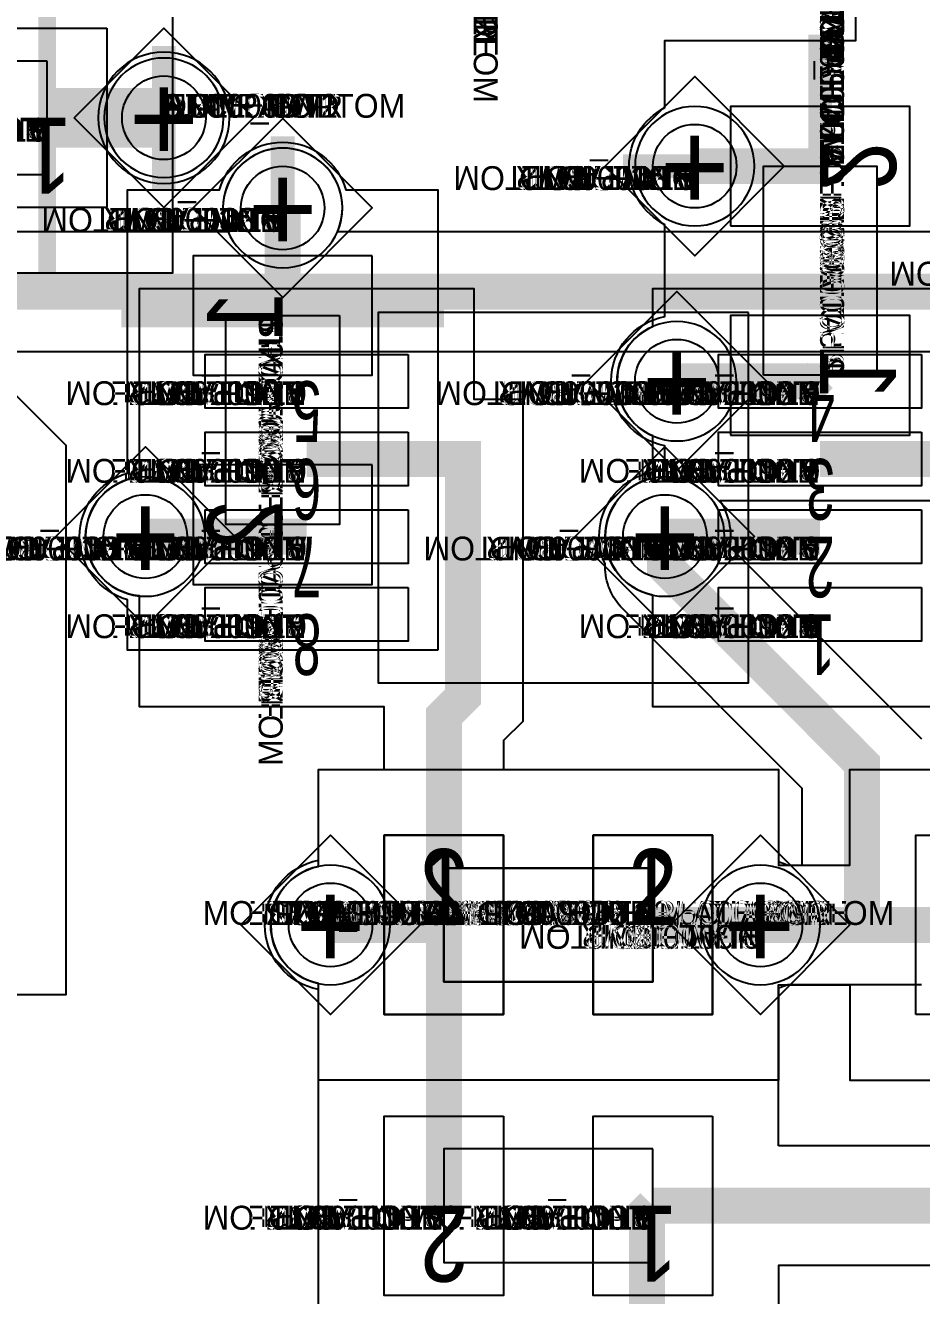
# Model space of a CAD drawing. Extents: x 0 to 323, y 0 to 320.
# Drawn here: x 132.11 to 139.61, y 171.4 to 182.03 of the extents above; entities that cross this region are included whole.
import ezdxf
from ezdxf.enums import TextEntityAlignment as Align

# ---------------------------------------------------------------- set-up
doc = ezdxf.new("R2010")
doc.units = 0
doc.header["$MEASUREMENT"] = 0
doc.layers.get('0').update_dxf_attribs({"linetype": 'CONTINUOUS'})
for name, color, linetype in [('CDN_FIGURES', 7, 'CONTINUOUS'), ('ETCH_BOTTOM', 7, 'CONTINUOUS'), ('ETCH_GND', 3, 'CONTINUOUS'), ('ETCH_INT1', 4, 'CONTINUOUS'), ('ETCH_INT2', 5, 'CONTINUOUS'), ('ETCH_PWR', 6, 'CONTINUOUS'), ('ETCH_TOP', 2, 'CONTINUOUS'), ('MANUFACTURING_NCLEGEND-1-6', 8, 'CONTINUOUS'), ('PACKAGE_GEOMETRY_ASSEMBLY_TOP', 11, 'CONTINUOUS'), ('PACKAGE_GEOMETRY_PIN_NUMBER', 9, 'CONTINUOUS')]:
    doc.layers.add(name, color=color, linetype=linetype)

# ---------------------------------------------------------------- blocks, each defined once
blk = doc.blocks.new('PAD_INFO')
for tag in ['SHAPE_TYPE', 'PAD_HEIGHT', 'PAD_LAYER', 'PAD_TYPE', 'PAD_WIDTH']:
    blk.add_attdef(tag, (0, 0), '', height=0.2)
at = {"flags": 2}
blk.add_attdef('CDN_TYPE', (0, 0), '', height=0.2, dxfattribs=at)
blk = doc.blocks.new('DRILL_INFO')
at = {"flags": 2}
blk.add_attdef('CDN_TYPE', (0, 0), '', height=0.2, dxfattribs=at)
for tag in ['FSHAPE', 'FCHAR', 'DRILL_HEIGHT', 'DIAMETER', 'PLATED', 'DRILL_WIDTH']:
    blk.add_attdef(tag, (0, 0), '', height=0.2)
blk = doc.blocks.new('VIA0700X0300')
at = {"layer": 'ETCH_BOTTOM'}
blk.add_circle((0, 0), 0.35, dxfattribs=at)
at = {"layer": 'ETCH_GND'}
blk.add_circle((0, 0), 0.35, dxfattribs=at)
at = {"layer": 'ETCH_INT1'}
blk.add_circle((0, 0), 0.35, dxfattribs=at)
at = {"layer": 'ETCH_INT2'}
blk.add_circle((0, 0), 0.35, dxfattribs=at)
at = {"layer": 'ETCH_PWR'}
blk.add_circle((0, 0), 0.35, dxfattribs=at)
at = {"layer": 'ETCH_TOP'}
blk.add_circle((0, 0), 0.35, dxfattribs=at)
ref = blk.add_blockref('PAD_INFO', (0, 0))
ref.add_attrib('PAD_LAYER', 'ETCH_TOP', (0, 0), dxfattribs={"height": 0.2})
ref.add_attrib('SHAPE_TYPE', 'NULL', (0, 0), dxfattribs={"height": 0.2})
ref.add_attrib('PAD_TYPE', 'ANTIPAD', (0, 0), dxfattribs={"height": 0.2})
ref.add_attrib('PAD_WIDTH', '0.000000', (0, 0), dxfattribs={"height": 0.2})
ref.add_attrib('PAD_HEIGHT', '0.000000', (0, 0), dxfattribs={"height": 0.2})
ref = blk.add_blockref('PAD_INFO', (0, 0))
ref.add_attrib('PAD_LAYER', 'ETCH_GND', (0, 0), dxfattribs={"height": 0.2})
ref.add_attrib('SHAPE_TYPE', 'NULL', (0, 0), dxfattribs={"height": 0.2})
ref.add_attrib('PAD_TYPE', 'ANTIPAD', (0, 0), dxfattribs={"height": 0.2})
ref.add_attrib('PAD_WIDTH', '0.000000', (0, 0), dxfattribs={"height": 0.2})
ref.add_attrib('PAD_HEIGHT', '0.000000', (0, 0), dxfattribs={"height": 0.2})
ref = blk.add_blockref('PAD_INFO', (0, 0))
ref.add_attrib('PAD_LAYER', 'ETCH_INT1', (0, 0), dxfattribs={"height": 0.2})
ref.add_attrib('SHAPE_TYPE', 'NULL', (0, 0), dxfattribs={"height": 0.2})
ref.add_attrib('PAD_TYPE', 'ANTIPAD', (0, 0), dxfattribs={"height": 0.2})
ref.add_attrib('PAD_WIDTH', '0.000000', (0, 0), dxfattribs={"height": 0.2})
ref.add_attrib('PAD_HEIGHT', '0.000000', (0, 0), dxfattribs={"height": 0.2})
ref = blk.add_blockref('PAD_INFO', (0, 0))
ref.add_attrib('PAD_LAYER', 'ETCH_INT2', (0, 0), dxfattribs={"height": 0.2})
ref.add_attrib('SHAPE_TYPE', 'NULL', (0, 0), dxfattribs={"height": 0.2})
ref.add_attrib('PAD_TYPE', 'ANTIPAD', (0, 0), dxfattribs={"height": 0.2})
ref.add_attrib('PAD_WIDTH', '0.000000', (0, 0), dxfattribs={"height": 0.2})
ref.add_attrib('PAD_HEIGHT', '0.000000', (0, 0), dxfattribs={"height": 0.2})
ref = blk.add_blockref('PAD_INFO', (0, 0))
ref.add_attrib('PAD_LAYER', 'ETCH_PWR', (0, 0), dxfattribs={"height": 0.2})
ref.add_attrib('SHAPE_TYPE', 'NULL', (0, 0), dxfattribs={"height": 0.2})
ref.add_attrib('PAD_TYPE', 'ANTIPAD', (0, 0), dxfattribs={"height": 0.2})
ref.add_attrib('PAD_WIDTH', '0.000000', (0, 0), dxfattribs={"height": 0.2})
ref.add_attrib('PAD_HEIGHT', '0.000000', (0, 0), dxfattribs={"height": 0.2})
ref = blk.add_blockref('PAD_INFO', (0, 0))
ref.add_attrib('PAD_LAYER', 'ETCH_BOTTOM', (0, 0), dxfattribs={"height": 0.2})
ref.add_attrib('SHAPE_TYPE', 'NULL', (0, 0), dxfattribs={"height": 0.2})
ref.add_attrib('PAD_TYPE', 'ANTIPAD', (0, 0), dxfattribs={"height": 0.2})
ref.add_attrib('PAD_WIDTH', '0.000000', (0, 0), dxfattribs={"height": 0.2})
ref.add_attrib('PAD_HEIGHT', '0.000000', (0, 0), dxfattribs={"height": 0.2})
ref = blk.add_blockref('PAD_INFO', (0, 0))
ref.add_attrib('PAD_LAYER', 'ETCH_TOP', (0, 0), dxfattribs={"height": 0.2})
ref.add_attrib('SHAPE_TYPE', 'NULL', (0, 0), dxfattribs={"height": 0.2})
ref.add_attrib('PAD_TYPE', 'THERMAL', (0, 0), dxfattribs={"height": 0.2})
ref.add_attrib('PAD_WIDTH', '0.000000', (0, 0), dxfattribs={"height": 0.2})
ref.add_attrib('PAD_HEIGHT', '0.000000', (0, 0), dxfattribs={"height": 0.2})
ref = blk.add_blockref('PAD_INFO', (0, 0))
ref.add_attrib('PAD_LAYER', 'ETCH_GND', (0, 0), dxfattribs={"height": 0.2})
ref.add_attrib('SHAPE_TYPE', 'NULL', (0, 0), dxfattribs={"height": 0.2})
ref.add_attrib('PAD_TYPE', 'THERMAL', (0, 0), dxfattribs={"height": 0.2})
ref.add_attrib('PAD_WIDTH', '0.000000', (0, 0), dxfattribs={"height": 0.2})
ref.add_attrib('PAD_HEIGHT', '0.000000', (0, 0), dxfattribs={"height": 0.2})
ref = blk.add_blockref('PAD_INFO', (0, 0))
ref.add_attrib('PAD_LAYER', 'ETCH_INT1', (0, 0), dxfattribs={"height": 0.2})
ref.add_attrib('SHAPE_TYPE', 'NULL', (0, 0), dxfattribs={"height": 0.2})
ref.add_attrib('PAD_TYPE', 'THERMAL', (0, 0), dxfattribs={"height": 0.2})
ref.add_attrib('PAD_WIDTH', '0.000000', (0, 0), dxfattribs={"height": 0.2})
ref.add_attrib('PAD_HEIGHT', '0.000000', (0, 0), dxfattribs={"height": 0.2})
ref = blk.add_blockref('PAD_INFO', (0, 0))
ref.add_attrib('PAD_LAYER', 'ETCH_INT2', (0, 0), dxfattribs={"height": 0.2})
ref.add_attrib('SHAPE_TYPE', 'NULL', (0, 0), dxfattribs={"height": 0.2})
ref.add_attrib('PAD_TYPE', 'THERMAL', (0, 0), dxfattribs={"height": 0.2})
ref.add_attrib('PAD_WIDTH', '0.000000', (0, 0), dxfattribs={"height": 0.2})
ref.add_attrib('PAD_HEIGHT', '0.000000', (0, 0), dxfattribs={"height": 0.2})
ref = blk.add_blockref('PAD_INFO', (0, 0))
ref.add_attrib('PAD_LAYER', 'ETCH_PWR', (0, 0), dxfattribs={"height": 0.2})
ref.add_attrib('SHAPE_TYPE', 'NULL', (0, 0), dxfattribs={"height": 0.2})
ref.add_attrib('PAD_TYPE', 'THERMAL', (0, 0), dxfattribs={"height": 0.2})
ref.add_attrib('PAD_WIDTH', '0.000000', (0, 0), dxfattribs={"height": 0.2})
ref.add_attrib('PAD_HEIGHT', '0.000000', (0, 0), dxfattribs={"height": 0.2})
ref = blk.add_blockref('PAD_INFO', (0, 0))
ref.add_attrib('PAD_LAYER', 'ETCH_BOTTOM', (0, 0), dxfattribs={"height": 0.2})
ref.add_attrib('SHAPE_TYPE', 'NULL', (0, 0), dxfattribs={"height": 0.2})
ref.add_attrib('PAD_TYPE', 'THERMAL', (0, 0), dxfattribs={"height": 0.2})
ref.add_attrib('PAD_WIDTH', '0.000000', (0, 0), dxfattribs={"height": 0.2})
ref.add_attrib('PAD_HEIGHT', '0.000000', (0, 0), dxfattribs={"height": 0.2})
ref = blk.add_blockref('PAD_INFO', (0, 0))
ref.add_attrib('PAD_LAYER', 'ETCH_TOP', (0, 0), dxfattribs={"height": 0.2})
ref.add_attrib('SHAPE_TYPE', 'CIRCLE', (0, 0), dxfattribs={"height": 0.2})
ref.add_attrib('PAD_TYPE', 'REGULAR', (0, 0), dxfattribs={"height": 0.2})
ref.add_attrib('PAD_WIDTH', '0.700000', (0, 0), dxfattribs={"height": 0.2})
ref.add_attrib('PAD_HEIGHT', '0.700000', (0, 0), dxfattribs={"height": 0.2})
ref = blk.add_blockref('PAD_INFO', (0, 0))
ref.add_attrib('PAD_LAYER', 'ETCH_GND', (0, 0), dxfattribs={"height": 0.2})
ref.add_attrib('SHAPE_TYPE', 'CIRCLE', (0, 0), dxfattribs={"height": 0.2})
ref.add_attrib('PAD_TYPE', 'REGULAR', (0, 0), dxfattribs={"height": 0.2})
ref.add_attrib('PAD_WIDTH', '0.700000', (0, 0), dxfattribs={"height": 0.2})
ref.add_attrib('PAD_HEIGHT', '0.700000', (0, 0), dxfattribs={"height": 0.2})
ref = blk.add_blockref('PAD_INFO', (0, 0))
ref.add_attrib('PAD_LAYER', 'ETCH_INT1', (0, 0), dxfattribs={"height": 0.2})
ref.add_attrib('SHAPE_TYPE', 'CIRCLE', (0, 0), dxfattribs={"height": 0.2})
ref.add_attrib('PAD_TYPE', 'REGULAR', (0, 0), dxfattribs={"height": 0.2})
ref.add_attrib('PAD_WIDTH', '0.700000', (0, 0), dxfattribs={"height": 0.2})
ref.add_attrib('PAD_HEIGHT', '0.700000', (0, 0), dxfattribs={"height": 0.2})
ref = blk.add_blockref('PAD_INFO', (0, 0))
ref.add_attrib('PAD_LAYER', 'ETCH_INT2', (0, 0), dxfattribs={"height": 0.2})
ref.add_attrib('SHAPE_TYPE', 'CIRCLE', (0, 0), dxfattribs={"height": 0.2})
ref.add_attrib('PAD_TYPE', 'REGULAR', (0, 0), dxfattribs={"height": 0.2})
ref.add_attrib('PAD_WIDTH', '0.700000', (0, 0), dxfattribs={"height": 0.2})
ref.add_attrib('PAD_HEIGHT', '0.700000', (0, 0), dxfattribs={"height": 0.2})
ref = blk.add_blockref('PAD_INFO', (0, 0))
ref.add_attrib('PAD_LAYER', 'ETCH_PWR', (0, 0), dxfattribs={"height": 0.2})
ref.add_attrib('SHAPE_TYPE', 'CIRCLE', (0, 0), dxfattribs={"height": 0.2})
ref.add_attrib('PAD_TYPE', 'REGULAR', (0, 0), dxfattribs={"height": 0.2})
ref.add_attrib('PAD_WIDTH', '0.700000', (0, 0), dxfattribs={"height": 0.2})
ref.add_attrib('PAD_HEIGHT', '0.700000', (0, 0), dxfattribs={"height": 0.2})
ref = blk.add_blockref('PAD_INFO', (0, 0))
ref.add_attrib('PAD_LAYER', 'ETCH_BOTTOM', (0, 0), dxfattribs={"height": 0.2})
ref.add_attrib('SHAPE_TYPE', 'CIRCLE', (0, 0), dxfattribs={"height": 0.2})
ref.add_attrib('PAD_TYPE', 'REGULAR', (0, 0), dxfattribs={"height": 0.2})
ref.add_attrib('PAD_WIDTH', '0.700000', (0, 0), dxfattribs={"height": 0.2})
ref.add_attrib('PAD_HEIGHT', '0.700000', (0, 0), dxfattribs={"height": 0.2})
ref = blk.add_blockref('DRILL_INFO', (0, 0))
ref.add_attrib('DIAMETER', '0.300000', (0, 0), dxfattribs={"height": 0.2})
ref.add_attrib('PLATED', 'PLATED', (0, 0), dxfattribs={"height": 0.2})
ref.add_attrib('FSHAPE', 'DIAMOND', (0, 0), dxfattribs={"height": 0.2})
ref.add_attrib('FCHAR', '+', (0, 0), dxfattribs={"height": 0.2})
ref.add_attrib('DRILL_WIDTH', '1.500000', (0, 0), dxfattribs={"height": 0.2})
ref.add_attrib('DRILL_HEIGHT', '1.500000', (0, 0), dxfattribs={"height": 0.2})
for tag in ['CDN_TYPE', 'PIN']:
    blk.add_attdef(tag, (0, 0), '', height=0.2)
at = {"flags": 2}
for tag in ['PSTKNAME', 'BBV']:
    blk.add_attdef(tag, (0, 0), '', height=0.2, dxfattribs=at)
blk = doc.blocks.new('FIGURE_DIAMOND')
at = {"layer": 'CDN_FIGURES'}
blk.add_lwpolyline([(-0.5, 0), (0, 0.5), (0.5, 0), (0, -0.5)], close=True, dxfattribs=at)
blk = doc.blocks.new('RC1000X1500TS')
at = {"layer": 'ETCH_TOP'}
blk.add_lwpolyline([(-0.5, -0.75), (-0.5, 0.75), (0.5, 0.75), (0.5, -0.75)], close=True, dxfattribs=at)
ref = blk.add_blockref('PAD_INFO', (0, 0))
ref.add_attrib('PAD_LAYER', 'ETCH_TOP', (0, 0), dxfattribs={"height": 0.2})
ref.add_attrib('SHAPE_TYPE', 'NULL', (0, 0), dxfattribs={"height": 0.2})
ref.add_attrib('PAD_TYPE', 'ANTIPAD', (0, 0), dxfattribs={"height": 0.2})
ref.add_attrib('PAD_WIDTH', '0.000000', (0, 0), dxfattribs={"height": 0.2})
ref.add_attrib('PAD_HEIGHT', '0.000000', (0, 0), dxfattribs={"height": 0.2})
ref = blk.add_blockref('PAD_INFO', (0, 0))
ref.add_attrib('PAD_LAYER', 'ETCH_GND', (0, 0), dxfattribs={"height": 0.2})
ref.add_attrib('SHAPE_TYPE', 'NULL', (0, 0), dxfattribs={"height": 0.2})
ref.add_attrib('PAD_TYPE', 'ANTIPAD', (0, 0), dxfattribs={"height": 0.2})
ref.add_attrib('PAD_WIDTH', '0.000000', (0, 0), dxfattribs={"height": 0.2})
ref.add_attrib('PAD_HEIGHT', '0.000000', (0, 0), dxfattribs={"height": 0.2})
ref = blk.add_blockref('PAD_INFO', (0, 0))
ref.add_attrib('PAD_LAYER', 'ETCH_INT1', (0, 0), dxfattribs={"height": 0.2})
ref.add_attrib('SHAPE_TYPE', 'NULL', (0, 0), dxfattribs={"height": 0.2})
ref.add_attrib('PAD_TYPE', 'ANTIPAD', (0, 0), dxfattribs={"height": 0.2})
ref.add_attrib('PAD_WIDTH', '0.000000', (0, 0), dxfattribs={"height": 0.2})
ref.add_attrib('PAD_HEIGHT', '0.000000', (0, 0), dxfattribs={"height": 0.2})
ref = blk.add_blockref('PAD_INFO', (0, 0))
ref.add_attrib('PAD_LAYER', 'ETCH_INT2', (0, 0), dxfattribs={"height": 0.2})
ref.add_attrib('SHAPE_TYPE', 'NULL', (0, 0), dxfattribs={"height": 0.2})
ref.add_attrib('PAD_TYPE', 'ANTIPAD', (0, 0), dxfattribs={"height": 0.2})
ref.add_attrib('PAD_WIDTH', '0.000000', (0, 0), dxfattribs={"height": 0.2})
ref.add_attrib('PAD_HEIGHT', '0.000000', (0, 0), dxfattribs={"height": 0.2})
ref = blk.add_blockref('PAD_INFO', (0, 0))
ref.add_attrib('PAD_LAYER', 'ETCH_PWR', (0, 0), dxfattribs={"height": 0.2})
ref.add_attrib('SHAPE_TYPE', 'NULL', (0, 0), dxfattribs={"height": 0.2})
ref.add_attrib('PAD_TYPE', 'ANTIPAD', (0, 0), dxfattribs={"height": 0.2})
ref.add_attrib('PAD_WIDTH', '0.000000', (0, 0), dxfattribs={"height": 0.2})
ref.add_attrib('PAD_HEIGHT', '0.000000', (0, 0), dxfattribs={"height": 0.2})
ref = blk.add_blockref('PAD_INFO', (0, 0))
ref.add_attrib('PAD_LAYER', 'ETCH_BOTTOM', (0, 0), dxfattribs={"height": 0.2})
ref.add_attrib('SHAPE_TYPE', 'NULL', (0, 0), dxfattribs={"height": 0.2})
ref.add_attrib('PAD_TYPE', 'ANTIPAD', (0, 0), dxfattribs={"height": 0.2})
ref.add_attrib('PAD_WIDTH', '0.000000', (0, 0), dxfattribs={"height": 0.2})
ref.add_attrib('PAD_HEIGHT', '0.000000', (0, 0), dxfattribs={"height": 0.2})
ref = blk.add_blockref('PAD_INFO', (0, 0))
ref.add_attrib('PAD_LAYER', 'ETCH_TOP', (0, 0), dxfattribs={"height": 0.2})
ref.add_attrib('SHAPE_TYPE', 'NULL', (0, 0), dxfattribs={"height": 0.2})
ref.add_attrib('PAD_TYPE', 'THERMAL', (0, 0), dxfattribs={"height": 0.2})
ref.add_attrib('PAD_WIDTH', '0.000000', (0, 0), dxfattribs={"height": 0.2})
ref.add_attrib('PAD_HEIGHT', '0.000000', (0, 0), dxfattribs={"height": 0.2})
ref = blk.add_blockref('PAD_INFO', (0, 0))
ref.add_attrib('PAD_LAYER', 'ETCH_GND', (0, 0), dxfattribs={"height": 0.2})
ref.add_attrib('SHAPE_TYPE', 'NULL', (0, 0), dxfattribs={"height": 0.2})
ref.add_attrib('PAD_TYPE', 'THERMAL', (0, 0), dxfattribs={"height": 0.2})
ref.add_attrib('PAD_WIDTH', '0.000000', (0, 0), dxfattribs={"height": 0.2})
ref.add_attrib('PAD_HEIGHT', '0.000000', (0, 0), dxfattribs={"height": 0.2})
ref = blk.add_blockref('PAD_INFO', (0, 0))
ref.add_attrib('PAD_LAYER', 'ETCH_INT1', (0, 0), dxfattribs={"height": 0.2})
ref.add_attrib('SHAPE_TYPE', 'NULL', (0, 0), dxfattribs={"height": 0.2})
ref.add_attrib('PAD_TYPE', 'THERMAL', (0, 0), dxfattribs={"height": 0.2})
ref.add_attrib('PAD_WIDTH', '0.000000', (0, 0), dxfattribs={"height": 0.2})
ref.add_attrib('PAD_HEIGHT', '0.000000', (0, 0), dxfattribs={"height": 0.2})
ref = blk.add_blockref('PAD_INFO', (0, 0))
ref.add_attrib('PAD_LAYER', 'ETCH_INT2', (0, 0), dxfattribs={"height": 0.2})
ref.add_attrib('SHAPE_TYPE', 'NULL', (0, 0), dxfattribs={"height": 0.2})
ref.add_attrib('PAD_TYPE', 'THERMAL', (0, 0), dxfattribs={"height": 0.2})
ref.add_attrib('PAD_WIDTH', '0.000000', (0, 0), dxfattribs={"height": 0.2})
ref.add_attrib('PAD_HEIGHT', '0.000000', (0, 0), dxfattribs={"height": 0.2})
ref = blk.add_blockref('PAD_INFO', (0, 0))
ref.add_attrib('PAD_LAYER', 'ETCH_PWR', (0, 0), dxfattribs={"height": 0.2})
ref.add_attrib('SHAPE_TYPE', 'NULL', (0, 0), dxfattribs={"height": 0.2})
ref.add_attrib('PAD_TYPE', 'THERMAL', (0, 0), dxfattribs={"height": 0.2})
ref.add_attrib('PAD_WIDTH', '0.000000', (0, 0), dxfattribs={"height": 0.2})
ref.add_attrib('PAD_HEIGHT', '0.000000', (0, 0), dxfattribs={"height": 0.2})
ref = blk.add_blockref('PAD_INFO', (0, 0))
ref.add_attrib('PAD_LAYER', 'ETCH_BOTTOM', (0, 0), dxfattribs={"height": 0.2})
ref.add_attrib('SHAPE_TYPE', 'NULL', (0, 0), dxfattribs={"height": 0.2})
ref.add_attrib('PAD_TYPE', 'THERMAL', (0, 0), dxfattribs={"height": 0.2})
ref.add_attrib('PAD_WIDTH', '0.000000', (0, 0), dxfattribs={"height": 0.2})
ref.add_attrib('PAD_HEIGHT', '0.000000', (0, 0), dxfattribs={"height": 0.2})
ref = blk.add_blockref('PAD_INFO', (0, 0))
ref.add_attrib('PAD_LAYER', 'ETCH_GND', (0, 0), dxfattribs={"height": 0.2})
ref.add_attrib('SHAPE_TYPE', 'NULL', (0, 0), dxfattribs={"height": 0.2})
ref.add_attrib('PAD_TYPE', 'REGULAR', (0, 0), dxfattribs={"height": 0.2})
ref.add_attrib('PAD_WIDTH', '0.000000', (0, 0), dxfattribs={"height": 0.2})
ref.add_attrib('PAD_HEIGHT', '0.000000', (0, 0), dxfattribs={"height": 0.2})
ref = blk.add_blockref('PAD_INFO', (0, 0))
ref.add_attrib('PAD_LAYER', 'ETCH_INT1', (0, 0), dxfattribs={"height": 0.2})
ref.add_attrib('SHAPE_TYPE', 'NULL', (0, 0), dxfattribs={"height": 0.2})
ref.add_attrib('PAD_TYPE', 'REGULAR', (0, 0), dxfattribs={"height": 0.2})
ref.add_attrib('PAD_WIDTH', '0.000000', (0, 0), dxfattribs={"height": 0.2})
ref.add_attrib('PAD_HEIGHT', '0.000000', (0, 0), dxfattribs={"height": 0.2})
ref = blk.add_blockref('PAD_INFO', (0, 0))
ref.add_attrib('PAD_LAYER', 'ETCH_INT2', (0, 0), dxfattribs={"height": 0.2})
ref.add_attrib('SHAPE_TYPE', 'NULL', (0, 0), dxfattribs={"height": 0.2})
ref.add_attrib('PAD_TYPE', 'REGULAR', (0, 0), dxfattribs={"height": 0.2})
ref.add_attrib('PAD_WIDTH', '0.000000', (0, 0), dxfattribs={"height": 0.2})
ref.add_attrib('PAD_HEIGHT', '0.000000', (0, 0), dxfattribs={"height": 0.2})
ref = blk.add_blockref('PAD_INFO', (0, 0))
ref.add_attrib('PAD_LAYER', 'ETCH_PWR', (0, 0), dxfattribs={"height": 0.2})
ref.add_attrib('SHAPE_TYPE', 'NULL', (0, 0), dxfattribs={"height": 0.2})
ref.add_attrib('PAD_TYPE', 'REGULAR', (0, 0), dxfattribs={"height": 0.2})
ref.add_attrib('PAD_WIDTH', '0.000000', (0, 0), dxfattribs={"height": 0.2})
ref.add_attrib('PAD_HEIGHT', '0.000000', (0, 0), dxfattribs={"height": 0.2})
ref = blk.add_blockref('PAD_INFO', (0, 0))
ref.add_attrib('PAD_LAYER', 'ETCH_BOTTOM', (0, 0), dxfattribs={"height": 0.2})
ref.add_attrib('SHAPE_TYPE', 'NULL', (0, 0), dxfattribs={"height": 0.2})
ref.add_attrib('PAD_TYPE', 'REGULAR', (0, 0), dxfattribs={"height": 0.2})
ref.add_attrib('PAD_WIDTH', '0.000000', (0, 0), dxfattribs={"height": 0.2})
ref.add_attrib('PAD_HEIGHT', '0.000000', (0, 0), dxfattribs={"height": 0.2})
ref = blk.add_blockref('DRILL_INFO', (0, 0))
ref.add_attrib('DIAMETER', '0.000000', (0, 0), dxfattribs={"height": 0.2})
ref.add_attrib('PLATED', 'PLATED', (0, 0), dxfattribs={"height": 0.2})
ref.add_attrib('FSHAPE', 'NULL', (0, 0), dxfattribs={"height": 0.2})
ref.add_attrib('DRILL_WIDTH', '0.000000', (0, 0), dxfattribs={"height": 0.2})
ref.add_attrib('DRILL_HEIGHT', '0.000000', (0, 0), dxfattribs={"height": 0.2})
ref = blk.add_blockref('PAD_INFO', (0, 0))
ref.add_attrib('PAD_LAYER', 'ETCH_TOP', (0, 0), dxfattribs={"height": 0.2})
ref.add_attrib('SHAPE_TYPE', 'RECTANGLE', (0, 0), dxfattribs={"height": 0.2})
ref.add_attrib('PAD_TYPE', 'REGULAR', (0, 0), dxfattribs={"height": 0.2})
ref.add_attrib('PAD_WIDTH', '1.000000', (0, 0), dxfattribs={"height": 0.2})
ref.add_attrib('PAD_HEIGHT', '1.500000', (0, 0), dxfattribs={"height": 0.2})
for tag in ['CDN_TYPE', 'PIN']:
    blk.add_attdef(tag, (0, 0), '', height=0.2)
at = {"flags": 2}
for tag in ['PSTKNAME', 'BBV']:
    blk.add_attdef(tag, (0, 0), '', height=0.2, dxfattribs=at)
blk = doc.blocks.new('F56')
at = {"layer": 'PACKAGE_GEOMETRY_ASSEMBLY_TOP'}
blk.add_lwpolyline([(0, -0.475), (1.75, -0.475), (1.75, 0.475), (0, 0.475)], close=True, dxfattribs=at)
at = {"layer": 'ETCH_TOP'}
ref = blk.add_blockref('RC1000X1500TS', (0, 0), dxfattribs=at)
ref.add_attrib('CDN_TYPE', 'PIN', (0, 0), dxfattribs={"height": 0.2})
ref.add_attrib('PIN', '1', (0, 0), dxfattribs={"height": 0.2})
ref = blk.add_blockref('RC1000X1500TS', (1.75, 0), dxfattribs=at)
ref.add_attrib('CDN_TYPE', 'PIN', (0, 0), dxfattribs={"height": 0.2})
ref.add_attrib('PIN', '2', (0, 0), dxfattribs={"height": 0.2})
at = {"flags": 2}
for tag in ['SYMBOL_TYPE', 'CDN_TYPE', 'REFDES']:
    blk.add_attdef(tag, (0, 0), '', height=0.2, dxfattribs=at)
blk = doc.blocks.new('RC1700X0450TS_NS')
at = {"layer": 'ETCH_TOP'}
blk.add_lwpolyline([(-0.85, -0.225), (-0.85, 0.225), (0.85, 0.225), (0.85, -0.225)], close=True, dxfattribs=at)
ref = blk.add_blockref('PAD_INFO', (0, 0))
ref.add_attrib('PAD_LAYER', 'ETCH_TOP', (0, 0), dxfattribs={"height": 0.2})
ref.add_attrib('SHAPE_TYPE', 'NULL', (0, 0), dxfattribs={"height": 0.2})
ref.add_attrib('PAD_TYPE', 'ANTIPAD', (0, 0), dxfattribs={"height": 0.2})
ref.add_attrib('PAD_WIDTH', '0.000000', (0, 0), dxfattribs={"height": 0.2})
ref.add_attrib('PAD_HEIGHT', '0.000000', (0, 0), dxfattribs={"height": 0.2})
ref = blk.add_blockref('PAD_INFO', (0, 0))
ref.add_attrib('PAD_LAYER', 'ETCH_GND', (0, 0), dxfattribs={"height": 0.2})
ref.add_attrib('SHAPE_TYPE', 'NULL', (0, 0), dxfattribs={"height": 0.2})
ref.add_attrib('PAD_TYPE', 'ANTIPAD', (0, 0), dxfattribs={"height": 0.2})
ref.add_attrib('PAD_WIDTH', '0.000000', (0, 0), dxfattribs={"height": 0.2})
ref.add_attrib('PAD_HEIGHT', '0.000000', (0, 0), dxfattribs={"height": 0.2})
ref = blk.add_blockref('PAD_INFO', (0, 0))
ref.add_attrib('PAD_LAYER', 'ETCH_INT1', (0, 0), dxfattribs={"height": 0.2})
ref.add_attrib('SHAPE_TYPE', 'NULL', (0, 0), dxfattribs={"height": 0.2})
ref.add_attrib('PAD_TYPE', 'ANTIPAD', (0, 0), dxfattribs={"height": 0.2})
ref.add_attrib('PAD_WIDTH', '0.000000', (0, 0), dxfattribs={"height": 0.2})
ref.add_attrib('PAD_HEIGHT', '0.000000', (0, 0), dxfattribs={"height": 0.2})
ref = blk.add_blockref('PAD_INFO', (0, 0))
ref.add_attrib('PAD_LAYER', 'ETCH_INT2', (0, 0), dxfattribs={"height": 0.2})
ref.add_attrib('SHAPE_TYPE', 'NULL', (0, 0), dxfattribs={"height": 0.2})
ref.add_attrib('PAD_TYPE', 'ANTIPAD', (0, 0), dxfattribs={"height": 0.2})
ref.add_attrib('PAD_WIDTH', '0.000000', (0, 0), dxfattribs={"height": 0.2})
ref.add_attrib('PAD_HEIGHT', '0.000000', (0, 0), dxfattribs={"height": 0.2})
ref = blk.add_blockref('PAD_INFO', (0, 0))
ref.add_attrib('PAD_LAYER', 'ETCH_PWR', (0, 0), dxfattribs={"height": 0.2})
ref.add_attrib('SHAPE_TYPE', 'NULL', (0, 0), dxfattribs={"height": 0.2})
ref.add_attrib('PAD_TYPE', 'ANTIPAD', (0, 0), dxfattribs={"height": 0.2})
ref.add_attrib('PAD_WIDTH', '0.000000', (0, 0), dxfattribs={"height": 0.2})
ref.add_attrib('PAD_HEIGHT', '0.000000', (0, 0), dxfattribs={"height": 0.2})
ref = blk.add_blockref('PAD_INFO', (0, 0))
ref.add_attrib('PAD_LAYER', 'ETCH_BOTTOM', (0, 0), dxfattribs={"height": 0.2})
ref.add_attrib('SHAPE_TYPE', 'NULL', (0, 0), dxfattribs={"height": 0.2})
ref.add_attrib('PAD_TYPE', 'ANTIPAD', (0, 0), dxfattribs={"height": 0.2})
ref.add_attrib('PAD_WIDTH', '0.000000', (0, 0), dxfattribs={"height": 0.2})
ref.add_attrib('PAD_HEIGHT', '0.000000', (0, 0), dxfattribs={"height": 0.2})
ref = blk.add_blockref('PAD_INFO', (0, 0))
ref.add_attrib('PAD_LAYER', 'ETCH_TOP', (0, 0), dxfattribs={"height": 0.2})
ref.add_attrib('SHAPE_TYPE', 'NULL', (0, 0), dxfattribs={"height": 0.2})
ref.add_attrib('PAD_TYPE', 'THERMAL', (0, 0), dxfattribs={"height": 0.2})
ref.add_attrib('PAD_WIDTH', '0.000000', (0, 0), dxfattribs={"height": 0.2})
ref.add_attrib('PAD_HEIGHT', '0.000000', (0, 0), dxfattribs={"height": 0.2})
ref = blk.add_blockref('PAD_INFO', (0, 0))
ref.add_attrib('PAD_LAYER', 'ETCH_GND', (0, 0), dxfattribs={"height": 0.2})
ref.add_attrib('SHAPE_TYPE', 'NULL', (0, 0), dxfattribs={"height": 0.2})
ref.add_attrib('PAD_TYPE', 'THERMAL', (0, 0), dxfattribs={"height": 0.2})
ref.add_attrib('PAD_WIDTH', '0.000000', (0, 0), dxfattribs={"height": 0.2})
ref.add_attrib('PAD_HEIGHT', '0.000000', (0, 0), dxfattribs={"height": 0.2})
ref = blk.add_blockref('PAD_INFO', (0, 0))
ref.add_attrib('PAD_LAYER', 'ETCH_INT1', (0, 0), dxfattribs={"height": 0.2})
ref.add_attrib('SHAPE_TYPE', 'NULL', (0, 0), dxfattribs={"height": 0.2})
ref.add_attrib('PAD_TYPE', 'THERMAL', (0, 0), dxfattribs={"height": 0.2})
ref.add_attrib('PAD_WIDTH', '0.000000', (0, 0), dxfattribs={"height": 0.2})
ref.add_attrib('PAD_HEIGHT', '0.000000', (0, 0), dxfattribs={"height": 0.2})
ref = blk.add_blockref('PAD_INFO', (0, 0))
ref.add_attrib('PAD_LAYER', 'ETCH_INT2', (0, 0), dxfattribs={"height": 0.2})
ref.add_attrib('SHAPE_TYPE', 'NULL', (0, 0), dxfattribs={"height": 0.2})
ref.add_attrib('PAD_TYPE', 'THERMAL', (0, 0), dxfattribs={"height": 0.2})
ref.add_attrib('PAD_WIDTH', '0.000000', (0, 0), dxfattribs={"height": 0.2})
ref.add_attrib('PAD_HEIGHT', '0.000000', (0, 0), dxfattribs={"height": 0.2})
ref = blk.add_blockref('PAD_INFO', (0, 0))
ref.add_attrib('PAD_LAYER', 'ETCH_PWR', (0, 0), dxfattribs={"height": 0.2})
ref.add_attrib('SHAPE_TYPE', 'NULL', (0, 0), dxfattribs={"height": 0.2})
ref.add_attrib('PAD_TYPE', 'THERMAL', (0, 0), dxfattribs={"height": 0.2})
ref.add_attrib('PAD_WIDTH', '0.000000', (0, 0), dxfattribs={"height": 0.2})
ref.add_attrib('PAD_HEIGHT', '0.000000', (0, 0), dxfattribs={"height": 0.2})
ref = blk.add_blockref('PAD_INFO', (0, 0))
ref.add_attrib('PAD_LAYER', 'ETCH_BOTTOM', (0, 0), dxfattribs={"height": 0.2})
ref.add_attrib('SHAPE_TYPE', 'NULL', (0, 0), dxfattribs={"height": 0.2})
ref.add_attrib('PAD_TYPE', 'THERMAL', (0, 0), dxfattribs={"height": 0.2})
ref.add_attrib('PAD_WIDTH', '0.000000', (0, 0), dxfattribs={"height": 0.2})
ref.add_attrib('PAD_HEIGHT', '0.000000', (0, 0), dxfattribs={"height": 0.2})
ref = blk.add_blockref('PAD_INFO', (0, 0))
ref.add_attrib('PAD_LAYER', 'ETCH_TOP', (0, 0), dxfattribs={"height": 0.2})
ref.add_attrib('SHAPE_TYPE', 'RECTANGLE', (0, 0), dxfattribs={"height": 0.2})
ref.add_attrib('PAD_TYPE', 'REGULAR', (0, 0), dxfattribs={"height": 0.2})
ref.add_attrib('PAD_WIDTH', '1.700000', (0, 0), dxfattribs={"height": 0.2})
ref.add_attrib('PAD_HEIGHT', '0.450000', (0, 0), dxfattribs={"height": 0.2})
ref = blk.add_blockref('PAD_INFO', (0, 0))
ref.add_attrib('PAD_LAYER', 'ETCH_GND', (0, 0), dxfattribs={"height": 0.2})
ref.add_attrib('SHAPE_TYPE', 'NULL', (0, 0), dxfattribs={"height": 0.2})
ref.add_attrib('PAD_TYPE', 'REGULAR', (0, 0), dxfattribs={"height": 0.2})
ref.add_attrib('PAD_WIDTH', '0.000000', (0, 0), dxfattribs={"height": 0.2})
ref.add_attrib('PAD_HEIGHT', '0.000000', (0, 0), dxfattribs={"height": 0.2})
ref = blk.add_blockref('PAD_INFO', (0, 0))
ref.add_attrib('PAD_LAYER', 'ETCH_INT1', (0, 0), dxfattribs={"height": 0.2})
ref.add_attrib('SHAPE_TYPE', 'NULL', (0, 0), dxfattribs={"height": 0.2})
ref.add_attrib('PAD_TYPE', 'REGULAR', (0, 0), dxfattribs={"height": 0.2})
ref.add_attrib('PAD_WIDTH', '0.000000', (0, 0), dxfattribs={"height": 0.2})
ref.add_attrib('PAD_HEIGHT', '0.000000', (0, 0), dxfattribs={"height": 0.2})
ref = blk.add_blockref('PAD_INFO', (0, 0))
ref.add_attrib('PAD_LAYER', 'ETCH_INT2', (0, 0), dxfattribs={"height": 0.2})
ref.add_attrib('SHAPE_TYPE', 'NULL', (0, 0), dxfattribs={"height": 0.2})
ref.add_attrib('PAD_TYPE', 'REGULAR', (0, 0), dxfattribs={"height": 0.2})
ref.add_attrib('PAD_WIDTH', '0.000000', (0, 0), dxfattribs={"height": 0.2})
ref.add_attrib('PAD_HEIGHT', '0.000000', (0, 0), dxfattribs={"height": 0.2})
ref = blk.add_blockref('PAD_INFO', (0, 0))
ref.add_attrib('PAD_LAYER', 'ETCH_PWR', (0, 0), dxfattribs={"height": 0.2})
ref.add_attrib('SHAPE_TYPE', 'NULL', (0, 0), dxfattribs={"height": 0.2})
ref.add_attrib('PAD_TYPE', 'REGULAR', (0, 0), dxfattribs={"height": 0.2})
ref.add_attrib('PAD_WIDTH', '0.000000', (0, 0), dxfattribs={"height": 0.2})
ref.add_attrib('PAD_HEIGHT', '0.000000', (0, 0), dxfattribs={"height": 0.2})
ref = blk.add_blockref('PAD_INFO', (0, 0))
ref.add_attrib('PAD_LAYER', 'ETCH_BOTTOM', (0, 0), dxfattribs={"height": 0.2})
ref.add_attrib('SHAPE_TYPE', 'NULL', (0, 0), dxfattribs={"height": 0.2})
ref.add_attrib('PAD_TYPE', 'REGULAR', (0, 0), dxfattribs={"height": 0.2})
ref.add_attrib('PAD_WIDTH', '0.000000', (0, 0), dxfattribs={"height": 0.2})
ref.add_attrib('PAD_HEIGHT', '0.000000', (0, 0), dxfattribs={"height": 0.2})
ref = blk.add_blockref('DRILL_INFO', (0, 0))
ref.add_attrib('DIAMETER', '0.000000', (0, 0), dxfattribs={"height": 0.2})
ref.add_attrib('PLATED', 'PLATED', (0, 0), dxfattribs={"height": 0.2})
ref.add_attrib('FSHAPE', 'NULL', (0, 0), dxfattribs={"height": 0.2})
ref.add_attrib('DRILL_WIDTH', '0.000000', (0, 0), dxfattribs={"height": 0.2})
ref.add_attrib('DRILL_HEIGHT', '0.000000', (0, 0), dxfattribs={"height": 0.2})
for tag in ['CDN_TYPE', 'PIN']:
    blk.add_attdef(tag, (0, 0), '', height=0.2)
at = {"flags": 2}
for tag in ['PSTKNAME', 'BBV']:
    blk.add_attdef(tag, (0, 0), '', height=0.2, dxfattribs=at)
blk = doc.blocks.new('F28')
at = {"layer": 'PACKAGE_GEOMETRY_ASSEMBLY_TOP'}
blk.add_lwpolyline([(0.6, -2.525), (3.7, -2.525), (3.7, 0.575), (0.6, 0.575)], close=True, dxfattribs=at)
at = {"layer": 'ETCH_TOP'}
ref = blk.add_blockref('RC1700X0450TS_NS', (0, 0), dxfattribs=at)
ref.add_attrib('CDN_TYPE', 'PIN', (0, 0), dxfattribs={"height": 0.2})
ref.add_attrib('PIN', '1', (0, 0), dxfattribs={"height": 0.2})
ref = blk.add_blockref('RC1700X0450TS_NS', (4.3, 0), dxfattribs=at)
ref.add_attrib('CDN_TYPE', 'PIN', (0, 0), dxfattribs={"height": 0.2})
ref.add_attrib('PIN', '8', (0, 0), dxfattribs={"height": 0.2})
ref = blk.add_blockref('RC1700X0450TS_NS', (0, -1.3), dxfattribs=at)
ref.add_attrib('CDN_TYPE', 'PIN', (0, 0), dxfattribs={"height": 0.2})
ref.add_attrib('PIN', '3', (0, 0), dxfattribs={"height": 0.2})
ref = blk.add_blockref('RC1700X0450TS_NS', (0, -0.65), dxfattribs=at)
ref.add_attrib('CDN_TYPE', 'PIN', (0, 0), dxfattribs={"height": 0.2})
ref.add_attrib('PIN', '2', (0, 0), dxfattribs={"height": 0.2})
ref = blk.add_blockref('RC1700X0450TS_NS', (0, -1.95), dxfattribs=at)
ref.add_attrib('CDN_TYPE', 'PIN', (0, 0), dxfattribs={"height": 0.2})
ref.add_attrib('PIN', '4', (0, 0), dxfattribs={"height": 0.2})
ref = blk.add_blockref('RC1700X0450TS_NS', (4.3, -1.95), dxfattribs=at)
ref.add_attrib('CDN_TYPE', 'PIN', (0, 0), dxfattribs={"height": 0.2})
ref.add_attrib('PIN', '5', (0, 0), dxfattribs={"height": 0.2})
ref = blk.add_blockref('RC1700X0450TS_NS', (4.3, -1.3), dxfattribs=at)
ref.add_attrib('CDN_TYPE', 'PIN', (0, 0), dxfattribs={"height": 0.2})
ref.add_attrib('PIN', '6', (0, 0), dxfattribs={"height": 0.2})
ref = blk.add_blockref('RC1700X0450TS_NS', (4.3, -0.65), dxfattribs=at)
ref.add_attrib('CDN_TYPE', 'PIN', (0, 0), dxfattribs={"height": 0.2})
ref.add_attrib('PIN', '7', (0, 0), dxfattribs={"height": 0.2})
at = {"flags": 2}
for tag in ['SYMBOL_TYPE', 'CDN_TYPE', 'REFDES']:
    blk.add_attdef(tag, (0, 0), '', height=0.2, dxfattribs=at)

msp = doc.modelspace()

# ---------------------------------------------------------------- linework, layer by layer
at = {"layer": 'ETCH_BOTTOM'}
for points, format in [([(139.613, 174.005), (138.492, 174.005, -0.03836), (138.413, 173.976), (138.413, 173.205), (134.563, 173.205), (134.563, 173.965, -0.831918), (134.563, 175.046), (134.563, 175.806), (138.413, 175.806), (138.413, 175.035, -0.03836), (138.492, 175.006), (138.613, 175.006), (138.613, 175.648), (137.109, 177.152, -0.198912), (136.963, 177.505), (136.963, 177.526, -0.546418), (137.463, 178.306), (137.463, 178.515, -0.831918), (137.463, 179.596), (137.463, 180.365, -0.612319), (137.463, 181.345), (137.463, 181.906), (139.063, 181.906), (139.063, 182.365, -0.831918)], "xyb"), ([(138.763, 180.855, 0.2, 0.2, 0), (138.763, 181.956, 0.2, 0.2, 0)], "xyseb"), ([(133.268, 181.26, 0.2, 0.2, 0), (133.268, 181.861, 0.2, 0.2, 0)], "xyseb"), ([(133.268, 180.66, 0.2, 0.2, 0), (133.268, 181.26, 0.2, 0.2, 0)], "xyseb"), ([(134.263, 180.505, 0.2, 0.2, 0), (134.263, 181.106, 0.2, 0.2, 0)], "xyseb"), ([(137.112, 180.855, 0.2, 0.2, 0), (137.713, 180.855, 0.2, 0.2, 0)], "xyseb"), ([(138.763, 180.855, 0.3, 0.3, 0), (137.713, 180.855, 0.3, 0.3, 0)], "xyseb"), ([(134.263, 179.605, 0.3, 0.3, 0), (134.263, 180.505, 0.3, 0.3, 0)], "xyseb"), ([(132.912, 179.605, 0.2, 0.2, 0), (134.263, 179.605, 0.2, 0.2, 0)], "xyseb"), ([(134.263, 179.605, 0.2, 0.2, 0), (135.613, 179.605, 0.2, 0.2, 0)], "xyseb"), ([(137.563, 179.055, 0.3, 0.3, 0), (138.713, 179.055, 0.3, 0.3, 0), (138.763, 179.105, 0.3, 0.3, 0)], "xyseb"), ([(140.063, 178.055), (137.924, 178.055, -0.185517), (138.006, 177.669), (139.613, 176.063)], "xyb"), ([(133.113, 177.755, 0.3, 0.3, 0), (134.163, 177.755, 0.3, 0.3, 0), (134.263, 177.855, 0.3, 0.3, 0)], "xyseb"), ([(138.263, 174.505, 0.3, 0.3, 0), (139.113, 174.505, 0.3, 0.3, 0), (139.113, 175.855, 0.3, 0.3, 0), (137.463, 177.505, 0.3, 0.3, 0), (137.463, 177.755, 0.3, 0.3, 0)], "xyseb"), ([(135.613, 174.505, 0.3, 0.3, 0), (134.663, 174.505, 0.3, 0.3, 0)], "xyseb"), ([(137.363, 174.505, 0.2, 0.2, 0), (138.263, 174.505, 0.2, 0.2, 0)], "xyseb")]:
    msp.add_lwpolyline(points, format=format, dxfattribs=at)
for points in [[(133.818, 181.26, 1), (132.718, 181.26, 1)], [(135.563, 176.805), (132.963, 176.805), (132.963, 177.226, -0.755811), (132.963, 178.285), (132.963, 180.656), (133.733, 180.656, -0.755811), (134.792, 180.656), (135.563, 180.656)]]:
    msp.add_lwpolyline(points, format="xyb", close=True, dxfattribs=at)
at = {"layer": 'ETCH_GND'}
for points in [[(138.063, 179.055, 1), (137.063, 179.055, 1)], [(133.613, 177.755, 1), (132.613, 177.755, 1)], [(137.963, 177.755, 1), (136.963, 177.755, 1)], [(135.163, 174.505, 1), (134.163, 174.505, 1)], [(138.763, 174.505, 1), (137.763, 174.505, 1)]]:
    msp.add_lwpolyline(points, format="xyb", close=True, dxfattribs=at)
at = {"layer": 'ETCH_INT1'}
for points, format in [([(122.206, 182.355), (129.159, 175.402, 1), (129.866, 176.109), (128.195, 177.78), (129.72, 179.305), (140.486, 179.305), (140.886, 178.905), (140.906, 178.905), (144.506, 175.305), (147.063, 175.305), (147.063, 173.498), (147.613, 172.948), (147.613, 170.847, 2.030769), (147.613, 170.054), (147.613, 169.098), (158.325, 158.385), (150.003, 158.385), (150.003, 155.505), (2.263, 155.505)], "xyb"), ([(159.74, 158.385), (148.613, 169.513), (148.613, 172.048, 2.378934), (148.613, 172.763), (148.613, 173.363), (148.063, 173.913), (148.063, 175.305), (151.313, 175.305, 1), (151.313, 176.306), (146.82, 176.306, 2.378934), (146.105, 176.306), (144.92, 176.306), (141.607, 179.619, 1.34236), (140.919, 180.287), (140.9, 180.306), (134.721, 180.306, 1.52703), (133.804, 180.306), (129.306, 180.306), (127.913, 178.913, 0.862848), (126.932, 179.043)], "xyb"), ([(147.563, 175.805, 0.3, 0.3, 0), (144.713, 175.805, 0.3, 0.3, 0), (141.113, 179.405, 0.3, 0.3, 0), (141.093, 179.405, 0.3, 0.3, 0), (140.693, 179.805, 0.3, 0.3, 0), (129.513, 179.805, 0.3, 0.3, 0), (127.488, 177.781, 0.3, 0.3, 0), (127.488, 177.78, 0.3, 0.3, 0)], "xyseb")]:
    msp.add_lwpolyline(points, format=format, dxfattribs=at)
for points in [[(133.768, 181.26, 1), (132.768, 181.26, 1)], [(138.213, 180.855, 1), (137.213, 180.855, 1)], [(133.613, 177.755, 1), (132.613, 177.755, 1)], [(137.963, 177.755, 1), (136.963, 177.755, 1)], [(135.163, 174.505, 1), (134.163, 174.505, 1)], [(138.763, 174.505, 1), (137.763, 174.505, 1)]]:
    msp.add_lwpolyline(points, format="xyb", close=True, dxfattribs=at)
at = {"layer": 'ETCH_INT2'}
for points in [[(133.768, 181.26, 1), (132.768, 181.26, 1)], [(138.213, 180.855, 1), (137.213, 180.855, 1)], [(134.763, 180.505, 1), (133.763, 180.505, 1)], [(138.063, 179.055, 1), (137.063, 179.055, 1)], [(137.963, 177.755, 1), (136.963, 177.755, 1)], [(135.163, 174.505, 1), (134.163, 174.505, 1)], [(138.763, 174.505, 1), (137.763, 174.505, 1)]]:
    msp.add_lwpolyline(points, format="xyb", close=True, dxfattribs=at)
at = {"layer": 'ETCH_PWR'}
for points in [[(133.768, 181.26, 1), (132.768, 181.26, 1)], [(138.213, 180.855, 1), (137.213, 180.855, 1)], [(134.763, 180.505, 1), (133.763, 180.505, 1)], [(138.063, 179.055, 1), (137.063, 179.055, 1)], [(137.963, 177.755, 1), (136.963, 177.755, 1)], [(135.163, 174.505, 1), (134.163, 174.505, 1)], [(138.763, 174.505, 1), (137.763, 174.505, 1)]]:
    msp.add_lwpolyline(points, format="xyb", close=True, dxfattribs=at)
at = {"layer": 'ETCH_TOP'}
for points, format in [([(132.291, 181.26, 0.15, 0.15, 0), (132.291, 182.611, 0.15, 0.15, 0)], "xyseb"), ([(133.341, 182.561), (133.341, 179.96), (131.141, 179.96), (131.141, 179.826), (132.448, 178.519), (132.448, 173.92), (131.724, 173.92), (131.724, 172.383), (129.354, 172.383), (129.354, 172.673, -0.756027), (129.354, 173.828), (129.354, 175.281, -0.720039), (129.354, 176.23), (129.354, 176.521, -0.624179), (129.354, 177.6), (129.354, 177.928), (131.248, 177.928), (131.248, 178.022), (129.941, 179.329), (129.941, 179.96), (129.763, 179.96), (129.763, 179.955), (125.913, 179.955)], "xyb"), ([(132.291, 181.26, 0.5, 0.5, 0), (133.268, 181.26, 0.5, 0.5, 0)], "xyseb"), ([(132.291, 179.91, 0.15, 0.15, 0), (132.291, 181.26, 0.15, 0.15, 0)], "xyseb"), ([(134.563, 171.056), (134.563, 174.015, -0.816367), (134.563, 174.995), (134.563, 175.806), (135.113, 175.806), (135.113, 176.33), (133.063, 176.33), (133.063, 177.258, -0.904373), (133.063, 178.253), (133.063, 179.831), (135.863, 179.831), (135.863, 178.906), (136.273, 178.906), (136.273, 176.208), (136.113, 176.048), (136.113, 175.806), (138.413, 175.806), (138.413, 175.006), (139.013, 175.006), (139.013, 175.806), (142.655, 175.806)], "xyb"), ([(140.163, 176.33), (137.363, 176.33), (137.363, 177.265, -0.816367), (137.363, 178.245), (137.363, 178.597, -0.654547), (137.363, 179.514), (137.363, 179.831), (140.163, 179.831)], "xyb"), ([(138.763, 179.055, 0.3, 0.3, 0), (137.563, 179.055, 0.3, 0.3, 0)], "xyseb"), ([(134.463, 178.405, 0.3, 0.3, 0), (135.773, 178.405, 0.3, 0.3, 0), (135.773, 176.415, 0.3, 0.3, 0), (135.613, 176.255, 0.3, 0.3, 0), (135.613, 174.505, 0.3, 0.3, 0)], "xyseb"), ([(138.763, 178.405, 0.3, 0.3, 0), (140.213, 178.405, 0.3, 0.3, 0), (141.213, 177.405, 0.3, 0.3, 0), (141.213, 177.255, 0.3, 0.3, 0)], "xyseb"), ([(134.463, 177.755, 0.3, 0.3, 0), (133.113, 177.755, 0.3, 0.3, 0)], "xyseb"), ([(138.763, 177.755, 0.3, 0.3, 0), (137.463, 177.755, 0.3, 0.3, 0)], "xyseb"), ([(135.613, 174.505, 0.3, 0.3, 0), (134.663, 174.505, 0.3, 0.3, 0)], "xyseb"), ([(135.613, 172.155, 0.3, 0.3, 0), (135.613, 174.505, 0.3, 0.3, 0)], "xyseb"), ([(137.363, 174.505, 0.3, 0.3, 0), (138.263, 174.505, 0.3, 0.3, 0)], "xyseb"), ([(140.063, 174.505, 0.3, 0.3, 0), (138.263, 174.505, 0.3, 0.3, 0)], "xyseb"), ([(137.363, 172.155, 0.3, 0.3, 0), (137.313, 172.105, 0.3, 0.3, 0), (137.313, 171.105, 0.3, 0.3, 0), (136.163, 169.955, 0.3, 0.3, 0), (136.163, 169.755, 0.3, 0.3, 0)], "xyseb"), ([(146.038, 169.381, 0.3, 0.3, 0), (146.013, 169.406, 0.3, 0.3, 0), (146.013, 170.305, 0.3, 0.3, 0), (144.163, 172.155, 0.3, 0.3, 0), (137.363, 172.155, 0.3, 0.3, 0)], "xyseb")]:
    msp.add_lwpolyline(points, format=format, dxfattribs=at)
msp.add_lwpolyline([(138.413, 172.656), (138.413, 174.005), (139.013, 174.005), (139.013, 173.205), (142.863, 173.205), (142.863, 175.598), (142.959, 175.502, 0.198912), (143.313, 175.355), (144.151, 175.355), (144.151, 175.004, 0.771993), (144.151, 174.037), (144.151, 172.656)], format="xyb", close=True, dxfattribs=at)
msp.add_lwpolyline([(145.054, 170.557), (143.956, 171.655), (138.413, 171.655), (138.413, 170.855)], dxfattribs=at)

# ---------------------------------------------------------------- block references
for name, p, rotation in [('F56', (135.863, 185.155), 270), ('F56', (132.291, 181.26), 180), ('F28', (138.763, 177.105), 180), ('F56', (137.363, 172.155), 180)]:
    msp.add_blockref(name, p, dxfattribs=dict(rotation=rotation))
at = {"xscale": -1}
for p, rotation in [((140.363, 184.655), 90), ((138.763, 179.105), 270), ((134.263, 179.605), 90)]:
    msp.add_blockref('F56', p, dxfattribs=dict(at, rotation=rotation))
msp.add_blockref('F56', (137.363, 174.505), dxfattribs=at)
for p in [(140.063, 174.505), (135.613, 174.505)]:
    msp.add_blockref('F56', p)
at = {"layer": 'ETCH_TOP'}
for p in [(133.268, 181.26), (134.663, 174.505)]:
    msp.add_blockref('VIA0700X0300', p, dxfattribs=at)
at = {"layer": 'ETCH_TOP', "rotation": 180}
for p in [(137.713, 180.855), (134.263, 180.505), (141.363, 180.055), (137.563, 179.055), (137.463, 177.755), (133.113, 177.755), (138.263, 174.505)]:
    msp.add_blockref('VIA0700X0300', p, dxfattribs=at)
at = {"layer": 'MANUFACTURING_NCLEGEND-1-6', "xscale": 1.5, "yscale": 1.5}
for p in [(133.268, 181.26), (137.713, 180.855), (134.263, 180.505), (137.563, 179.055), (133.113, 177.755), (137.463, 177.755), (134.663, 174.505), (138.263, 174.505)]:
    msp.add_blockref('FIGURE_DIAMOND', p, dxfattribs=at)

# ---------------------------------------------------------------- texts
at = {"layer": 'MANUFACTURING_NCLEGEND-1-6'}
for p in [(133.268, 181.26), (137.713, 180.855), (134.263, 180.505), (137.563, 179.055), (133.113, 177.755), (137.463, 177.755), (134.663, 174.505), (138.263, 174.505)]:
    msp.add_text('+', height=0.75, dxfattribs=at).set_placement(p, align=Align.MIDDLE_CENTER)
at = {"layer": 'PACKAGE_GEOMETRY_PIN_NUMBER'}
for s, height, width, p in [('1', 0.635, 0.88, (132.291, 181.26)), ('5', 0.508, 0.649606, (134.463, 179.055)), ('4', 0.508, 0.649606, (138.763, 179.055)), ('6', 0.508, 0.649606, (134.463, 178.405)), ('3', 0.508, 0.649606, (138.763, 178.405)), ('7', 0.508, 0.649606, (134.463, 177.755)), ('2', 0.508, 0.649606, (138.763, 177.755)), ('8', 0.508, 0.649606, (134.463, 177.105)), ('1', 0.508, 0.649606, (138.763, 177.105)), ('2', 0.635, 0.88, (135.613, 172.155)), ('1', 0.635, 0.88, (137.363, 172.155))]:
    msp.add_text(s, height=height, rotation=180, dxfattribs=dict(at, width=width)).set_placement(p, align=Align.CENTER)
at = {"layer": 'PACKAGE_GEOMETRY_PIN_NUMBER', "text_generation_flag": 2, "width": 0.88}
for s, rotation, p in [('2', 270, (138.763, 180.855)), ('1', 90, (134.263, 179.605)), ('1', 270, (138.763, 179.105)), ('2', 90, (134.263, 177.855))]:
    msp.add_text(s, height=0.635, rotation=rotation, dxfattribs=at).set_placement(p, align=Align.CENTER)
for s, p in [('2', (135.613, 174.505)), ('1', (137.363, 174.505))]:
    msp.add_text(s, height=0.635, dxfattribs=at).set_placement(p, align=Align.CENTER)
at = {"layer": 'PACKAGE_GEOMETRY_PIN_NUMBER', "width": 0.88}
for s, p in [('1', (135.613, 174.505)), ('2', (137.363, 174.505))]:
    msp.add_text(s, height=0.635, dxfattribs=at).set_placement(p, align=Align.CENTER)

doc.saveas('drawing.dxf')
